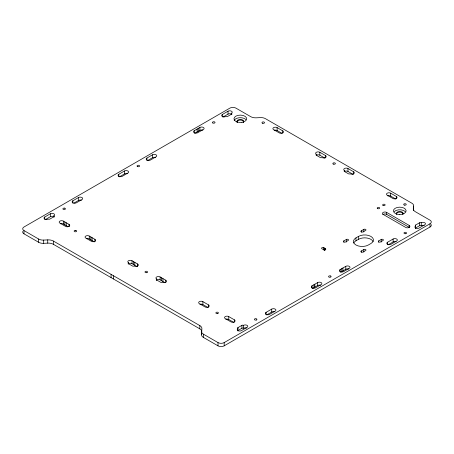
<?xml version="1.0" encoding="UTF-8"?>
<svg xmlns="http://www.w3.org/2000/svg" width="454" height="454" viewBox="0 0 454 454"><rect width="100%" height="100%" fill="white"/><g stroke="black" fill="none" stroke-linecap="round" stroke-linejoin="round"><path stroke-width="0.68" d="M431.152 224.56A4.375 2.525 0 0 1 430.017 227L224.191 345.834A4.375 2.525 0 0 1 217.999 345.834L203.358 337.384A6.362 3.672 0 0 1 201.519 334.462L201.877 328.872A7.156 4.131 0 0 0 199.805 325.592L53.424 241.074A7.156 4.131 0 0 0 47.738 239.882L43.675 240.087A6.362 3.672 0 0 1 38.624 239.025L23.983 230.57A4.375 2.525 0 0 1 23.983 227L229.809 108.165A4.375 2.525 0 0 1 236.001 108.165L250.642 116.616A7.156 4.131 0 0 0 256.323 117.813L260.386 117.609A6.362 3.672 0 0 1 265.442 118.67L411.823 203.182A6.362 3.672 0 0 1 413.662 206.099L413.486 210.52M201.519 334.462L201.786 332.703M413.305 209.742L413.662 206.099M44.73 219.367L44.73 217.035L50.354 213.783A2.463 1.424 0 0 1 53.844 213.783A2.463 1.424 0 0 1 53.844 215.798L53.844 216.967M72.85 200.799L78.474 197.552A2.463 1.424 0 0 1 81.964 197.552A2.463 1.424 0 0 1 81.964 199.561L76.34 202.813A2.463 1.424 0 0 1 72.85 202.813A2.463 1.424 0 0 1 72.85 200.799L72.85 203.137M118.8 174.274L124.424 171.022A2.463 1.424 0 0 1 127.909 171.022A2.463 1.424 0 0 1 127.909 173.036L122.285 176.283A2.463 1.424 0 0 1 118.8 176.283A2.463 1.424 0 0 1 118.8 174.274L118.8 176.606M146.92 158.037L152.538 154.791A2.463 1.424 0 0 1 156.028 154.791A2.463 1.424 0 0 1 156.028 156.8L150.405 160.052A2.463 1.424 0 0 1 146.92 160.052A2.463 1.424 0 0 1 146.92 158.037L146.92 160.376M194.272 130.695L199.896 127.449A2.463 1.424 0 0 1 203.381 127.449A2.463 1.424 0 0 1 203.381 129.464L197.757 132.71A2.463 1.424 0 0 1 194.272 132.71A2.463 1.424 0 0 1 194.272 130.695L194.272 133.033M222.386 116.803L222.386 114.465L228.01 111.219A2.463 1.424 0 0 1 231.5 111.219A2.463 1.424 0 0 1 231.5 113.228L231.5 114.397M45.298 219.628L50.354 216.706A2.463 1.424 0 0 1 54.236 217.001M73.979 203.069L78.474 200.475A2.463 1.424 0 0 1 81.453 200.248M119.362 176.867L124.424 173.944A2.463 1.424 0 0 1 127.398 173.717M147.482 160.637L152.538 157.714A2.463 1.424 0 0 1 155.518 157.487M194.834 133.294L199.896 130.372A2.463 1.424 0 0 1 202.87 130.145M222.954 117.058L228.01 114.141A2.463 1.424 0 0 1 231.892 114.436M343.837 240.915L346.368 239.451A1.271 0.732 0 0 1 348.167 239.451A1.271 0.732 0 0 1 348.167 240.489L345.636 241.954A1.271 0.732 0 0 1 343.837 241.954A1.271 0.732 0 0 1 343.837 240.915L343.837 242.209M361.271 230.848L363.802 229.389A1.271 0.732 0 0 1 365.601 229.389A1.271 0.732 0 0 1 365.601 230.428L363.069 231.886A1.271 0.732 0 0 1 361.271 231.886A1.271 0.732 0 0 1 361.271 230.848L361.271 232.147M355.981 237.862L358.512 236.398A8.751 5.051 0 0 1 370.884 236.398A8.751 5.051 0 0 1 370.884 243.543L368.353 245.001A8.751 5.051 0 0 1 355.981 245.001A8.751 5.051 0 0 1 355.981 237.862L355.981 240.785A8.751 5.051 0 0 0 353.717 243.049M355.981 240.785L358.512 239.32A8.751 5.051 0 0 1 373.148 241.585M361.271 250.977L363.802 249.518A1.271 0.732 0 0 1 365.601 249.518A1.271 0.732 0 0 1 365.601 250.557L363.069 252.015A1.271 0.732 0 0 1 361.271 252.015A1.271 0.732 0 0 1 361.271 250.977L361.271 252.276M378.704 240.915L381.235 239.451A1.271 0.732 0 0 1 383.034 239.451A1.271 0.732 0 0 1 383.034 240.489L380.503 241.954A1.271 0.732 0 0 1 378.704 241.954A1.271 0.732 0 0 1 378.704 240.915L378.704 242.209M237.964 327.618L241.903 325.348A1.192 0.687 0 0 1 243.588 325.348A2.463 1.424 0 0 1 247.078 325.348A2.463 1.424 0 0 1 247.078 327.362L241.454 330.608A2.463 1.424 0 0 1 237.964 330.608A2.463 1.424 0 0 1 237.964 328.594A1.192 0.687 0 0 1 237.964 327.618L237.964 330.932M415.62 225.053L419.558 222.778A1.192 0.687 0 0 1 421.244 222.778A2.463 1.424 0 0 1 424.734 222.778A2.463 1.424 0 0 1 424.734 224.792L419.11 228.039A2.463 1.424 0 0 1 415.62 228.039A2.463 1.424 0 0 1 415.62 226.024A1.192 0.687 0 0 1 415.62 225.053L415.62 228.362M266.084 312.358L271.708 309.112A2.463 1.424 0 0 1 275.198 309.112A2.463 1.424 0 0 1 275.198 311.126L269.574 314.372A2.463 1.424 0 0 1 266.084 314.372A2.463 1.424 0 0 1 266.084 312.358L266.084 314.696M312.034 285.833L317.658 282.587A2.463 1.424 0 0 1 321.143 282.587A2.463 1.424 0 0 1 321.143 284.601L315.519 287.847A2.463 1.424 0 0 1 312.034 287.847A2.463 1.424 0 0 1 312.034 285.833L312.034 288.171M340.148 269.597L345.772 266.35A2.463 1.424 0 0 1 349.262 266.35A2.463 1.424 0 0 1 349.262 268.365L343.638 271.611A2.463 1.424 0 0 1 340.148 271.611A2.463 1.424 0 0 1 340.148 269.597L340.148 271.935M387.5 242.26L393.124 239.014A2.463 1.424 0 0 1 396.614 239.014A2.463 1.424 0 0 1 396.614 241.029L390.99 244.275A2.463 1.424 0 0 1 387.5 244.275A2.463 1.424 0 0 1 387.5 242.26L387.5 244.598M246.567 328.043A2.463 1.424 0 0 0 243.588 328.27A1.192 0.687 0 0 0 241.903 328.27L237.964 330.54A1.192 0.687 0 0 0 237.709 330.767M424.223 225.473A2.463 1.424 0 0 0 421.244 225.7A1.192 0.687 0 0 0 419.558 225.7L415.62 227.976A1.192 0.687 0 0 0 415.433 228.118M266.646 314.957L271.708 312.034A2.463 1.424 0 0 1 274.687 311.807M312.522 288.472L317.658 285.509A2.463 1.424 0 0 1 320.632 285.282M340.693 272.207L345.772 269.273A2.463 1.424 0 0 1 348.751 269.046M388.068 244.859L393.124 241.937A2.463 1.424 0 0 1 396.104 241.71M201.519 331.216A6.362 3.672 0 0 0 203.358 334.133L217.999 342.588A4.375 2.525 0 0 0 224.191 342.588L430.017 223.754A4.375 2.525 0 0 0 430.017 220.184L415.376 211.729A7.156 4.131 0 0 1 413.305 208.448M22.848 231.381A4.375 2.525 0 0 0 23.983 233.816L38.624 242.271A6.362 3.672 0 0 0 43.675 243.333L47.738 243.128A7.156 4.131 0 0 1 53.424 244.326L199.805 328.838A7.156 4.131 0 0 1 201.843 331.221M282.734 130.86A2.463 1.424 0 0 1 282.734 132.874A2.463 1.424 0 0 1 279.244 132.874L273.62 129.628A2.463 1.424 0 0 1 273.62 127.614A2.463 1.424 0 0 1 277.11 127.614L282.734 130.86L282.734 133.198M316.364 155.472L316.364 154.303A2.463 1.424 0 0 1 316.364 152.289A2.463 1.424 0 0 1 319.849 152.289L325.473 155.535L325.473 157.873M344.484 171.708L344.484 170.539A2.463 1.424 0 0 1 344.484 168.525A2.463 1.424 0 0 1 347.968 168.525L353.592 171.771L353.592 174.109M396.331 196.446A2.463 1.424 0 0 1 396.331 198.46A2.463 1.424 0 0 1 392.846 198.46L387.222 195.214A2.463 1.424 0 0 1 387.222 193.2A2.463 1.424 0 0 1 390.707 193.2L396.331 196.446L396.331 198.784M274.131 130.309A2.463 1.424 0 0 1 277.11 130.536L281.605 133.136M316.364 155.211A2.463 1.424 0 0 1 319.849 155.211L324.911 158.134M344.484 171.447A2.463 1.424 0 0 1 347.968 171.447L353.03 174.37M387.733 195.895A2.463 1.424 0 0 1 390.707 196.122L395.769 199.045M386.672 212.415L409.168 225.4A2.463 1.424 0 0 1 409.168 227.414A2.463 1.424 0 0 1 405.683 227.414L383.187 214.424A2.463 1.424 0 0 1 383.187 212.415A2.463 1.424 0 0 1 386.672 212.415L386.672 214.362L409.168 227.352A2.463 1.424 0 0 1 409.559 227.647M325.416 248.69A1.271 0.732 0 0 1 325.416 249.728A1.271 0.732 0 0 1 323.617 249.728L321.931 248.752A1.271 0.732 0 0 1 321.931 247.714A1.271 0.732 0 0 1 323.73 247.714L325.416 248.69L325.416 249.989M69.025 224.372A2.463 1.424 0 0 1 69.025 226.381A2.463 1.424 0 0 1 65.541 226.381L59.917 223.135A2.463 1.424 0 0 1 59.917 221.121A2.463 1.424 0 0 1 63.407 221.121L69.025 224.372L69.025 226.705M94.897 239.303A2.463 1.424 0 0 1 94.897 241.318A2.463 1.424 0 0 1 91.413 241.318L85.789 238.072A2.463 1.424 0 0 1 85.789 236.057A2.463 1.424 0 0 1 89.273 236.057L94.897 239.303L94.897 241.642M128.527 263.916L128.527 262.747A2.463 1.424 0 0 1 128.527 260.732A2.463 1.424 0 0 1 132.012 260.732L137.636 263.984L137.636 266.322M156.647 280.152L156.647 278.983A2.463 1.424 0 0 1 156.647 276.968A2.463 1.424 0 0 1 160.131 276.968L165.755 280.214L165.755 282.553M208.499 304.895A2.463 1.424 0 0 1 208.499 306.904A2.463 1.424 0 0 1 205.009 306.904L199.385 303.658A2.463 1.424 0 0 1 199.385 301.643A2.463 1.424 0 0 1 202.876 301.643L208.499 304.895L208.499 307.227M234.366 319.826A2.463 1.424 0 0 1 234.366 321.841A2.463 1.424 0 0 1 230.882 321.841L225.258 318.594A2.463 1.424 0 0 1 225.258 316.58A2.463 1.424 0 0 1 228.742 316.58L234.366 319.826L234.366 322.164M60.427 223.816A2.463 1.424 0 0 1 63.407 224.043L67.901 226.642M86.3 238.753A2.463 1.424 0 0 1 89.273 238.98L94.336 241.903M128.136 263.95A2.463 1.424 0 0 1 132.012 263.655L137.074 266.577M156.255 280.186A2.463 1.424 0 0 1 160.131 279.891L164.632 282.49M199.896 304.339A2.463 1.424 0 0 1 202.876 304.566L207.938 307.489M225.769 319.276A2.463 1.424 0 0 1 228.742 319.502L233.804 322.425M430.017 223.754L430.017 227M421.244 222.778L421.244 225.7M419.558 222.778L419.558 225.7M409.168 225.4L409.168 227.352M393.124 239.014L393.124 241.937M390.707 193.2L390.707 196.122M381.235 239.451L381.235 242.05M363.802 229.389L363.802 231.983M363.802 249.518L363.802 252.112M358.512 236.398L358.512 239.32M347.968 168.525L347.968 171.447M346.368 239.451L346.368 242.05M345.772 266.35L345.772 269.273M342.963 267.974L342.963 270.896M341.783 268.654L341.783 271.577M324.57 248.202L324.57 250.148M324.213 247.992L324.213 250.591M323.73 247.714L323.73 249.66M319.849 152.289L319.849 155.211M317.658 282.587L317.658 285.509M314.843 284.21L314.843 287.132M314.003 284.698L314.003 287.62M277.11 127.614L277.11 130.536M271.708 309.112L271.708 312.034M243.588 325.348L243.588 328.27M241.903 325.348L241.903 328.27M228.742 316.58L228.742 319.502M228.01 111.219L228.01 114.141M224.191 342.588L224.191 345.834M217.999 342.588L217.999 345.834M203.358 334.133L203.358 337.384M202.876 301.643L202.876 304.566M199.896 127.449L199.896 130.372M199.805 325.592L199.805 328.838M198.205 128.425L198.205 131.348M197.081 129.072L197.081 131.995M162.946 278.591L162.946 281.514M161.556 277.791L161.556 280.714M160.131 276.968L160.131 279.891M152.538 154.791L152.538 157.714M134.827 262.361L134.827 265.278M133.584 261.64L133.584 264.563M132.012 260.732L132.012 263.655M124.424 171.022L124.424 173.944M113.466 275.743L113.466 278.989M111.077 274.364L111.077 277.61M92.083 237.68L92.083 240.603M90.857 236.971L90.857 239.894M89.273 236.057L89.273 238.98M78.474 197.552L78.474 200.475M66.216 222.744L66.216 225.666M64.826 221.944L64.826 224.866M63.407 221.121L63.407 224.043M53.424 241.074L53.424 244.326M50.354 213.783L50.354 216.706M47.738 239.882L47.738 243.128M43.675 240.087L43.675 243.333M38.624 239.025L38.624 242.271M23.983 230.57L23.983 233.816M413.305 207.773A6.362 3.672 0 0 1 413.662 209.345M396.382 214.078A3.382 1.952 0 0 1 399.764 212.126A3.382 1.952 0 0 1 403.141 214.078M237.062 122.535A3.382 1.952 0 0 1 240.331 120.077A3.382 1.952 0 0 1 243.594 122.535M53.844 215.798A1.192 0.687 0 0 1 53.844 216.774L49.906 219.044A1.192 0.687 0 0 1 48.22 219.044A2.463 1.424 0 0 1 44.73 219.044A2.463 1.424 0 0 1 44.73 217.035M128.527 262.747A1.192 0.687 0 0 0 128.527 263.723L132.466 265.993A1.192 0.687 0 0 0 134.151 265.993A2.463 1.424 0 0 0 137.636 265.993A2.463 1.424 0 0 0 137.636 263.984M156.647 278.983A1.192 0.687 0 0 0 156.647 279.959L160.585 282.229A1.192 0.687 0 0 0 162.271 282.229A2.463 1.424 0 0 0 165.755 282.229A2.463 1.424 0 0 0 165.755 280.214M353.592 171.771A2.463 1.424 0 0 1 353.592 173.786A2.463 1.424 0 0 1 350.108 173.786A1.192 0.687 0 0 1 348.417 173.786L344.484 171.51A1.192 0.687 0 0 1 344.484 170.539M325.473 155.535A2.463 1.424 0 0 1 325.473 157.549A2.463 1.424 0 0 1 321.988 157.549A1.192 0.687 0 0 1 320.297 157.549L316.364 155.279A1.192 0.687 0 0 1 316.364 154.303M231.5 113.228A1.192 0.687 0 0 1 231.5 114.204L227.562 116.479A1.192 0.687 0 0 1 225.876 116.479A2.463 1.424 0 0 1 222.386 116.479A2.463 1.424 0 0 1 222.386 114.465M396.836 214.401A3.382 1.952 0 0 1 399.764 211.479A3.382 1.952 0 0 1 402.692 214.401M394.254 211.592A6.362 3.672 0 0 1 405.274 211.592M237.402 122.353A3.382 1.952 0 0 1 240.331 119.43A3.382 1.952 0 0 1 243.253 122.353M234.185 120.429A6.362 3.672 0 0 1 239.496 117.739A6.362 3.672 0 0 1 245.841 119.544M382.796 214.657A2.463 1.424 0 0 1 386.672 214.362M146.909 272.621L146.602 272.695A1.271 0.732 0 0 1 145.019 271.855A1.271 0.732 0 0 1 147 271.384A1.271 0.732 0 0 1 146.909 272.621M405.882 233.657L405.575 233.731A1.271 0.732 0 0 1 403.992 232.896A1.271 0.732 0 0 1 405.978 232.42A1.271 0.732 0 0 1 405.882 233.657M256.289 320.025L255.982 320.098A1.271 0.732 0 0 1 254.399 319.264A1.271 0.732 0 0 1 256.385 318.787A1.271 0.732 0 0 1 256.289 320.025M241.976 122.33L240.331 122.455A6.362 3.672 0 0 1 234.565 117.228A6.362 3.672 0 0 1 245.2 116.423A6.362 3.672 0 0 1 241.976 122.33M75.409 230.343L75.08 230.365A1.271 0.732 0 0 0 74.433 231.546A1.271 0.732 0 0 0 76.561 231.387A1.271 0.732 0 0 0 75.409 230.343M217.46 313.606L217.131 313.629A1.271 0.732 0 0 1 215.979 312.585A1.271 0.732 0 0 1 218.107 312.426A1.271 0.732 0 0 1 217.46 313.606M399.764 214.504L398.118 214.379A6.362 3.672 0 0 1 394.889 208.471A6.362 3.672 0 0 1 405.53 209.277A6.362 3.672 0 0 1 399.764 214.504M64.491 208.125L64.162 208.097A1.271 0.732 0 0 0 63.01 209.146A1.271 0.732 0 0 0 65.138 209.305A1.271 0.732 0 0 0 64.491 208.125M330.733 276.043L330.467 275.93A1.271 0.732 0 0 0 328.565 276.497A1.271 0.732 0 0 0 330.268 277.252A1.271 0.732 0 0 0 330.733 276.043M333.208 164.059A1.271 0.732 0 0 0 335.336 163.729A1.271 0.732 0 0 0 333.775 162.833A1.271 0.732 0 0 0 333.208 164.059M137.704 166.646A1.271 0.732 0 0 0 139.616 166.005A1.271 0.732 0 0 0 137.704 165.369A1.271 0.732 0 0 0 137.704 166.646M212.858 122.989A1.271 0.732 0 0 0 214.986 122.659A1.271 0.732 0 0 0 213.425 121.757A1.271 0.732 0 0 0 212.858 122.989M262.611 123.267A1.271 0.732 0 0 0 264.517 122.631A1.271 0.732 0 0 0 262.611 121.995A1.271 0.732 0 0 0 262.611 123.267M404.327 205.089A1.271 0.732 0 0 0 406.239 204.453A1.271 0.732 0 0 0 404.327 203.812A1.271 0.732 0 0 0 404.327 205.089M383.034 205.424A1.231 0.709 0 0 0 385.094 205.106A1.231 0.709 0 0 0 383.585 204.232A1.231 0.709 0 0 0 383.034 205.424M377.575 208.573A1.231 0.709 0 0 0 379.64 208.255A1.231 0.709 0 0 0 378.131 207.382A1.231 0.709 0 0 0 377.575 208.573"/></g></svg>
